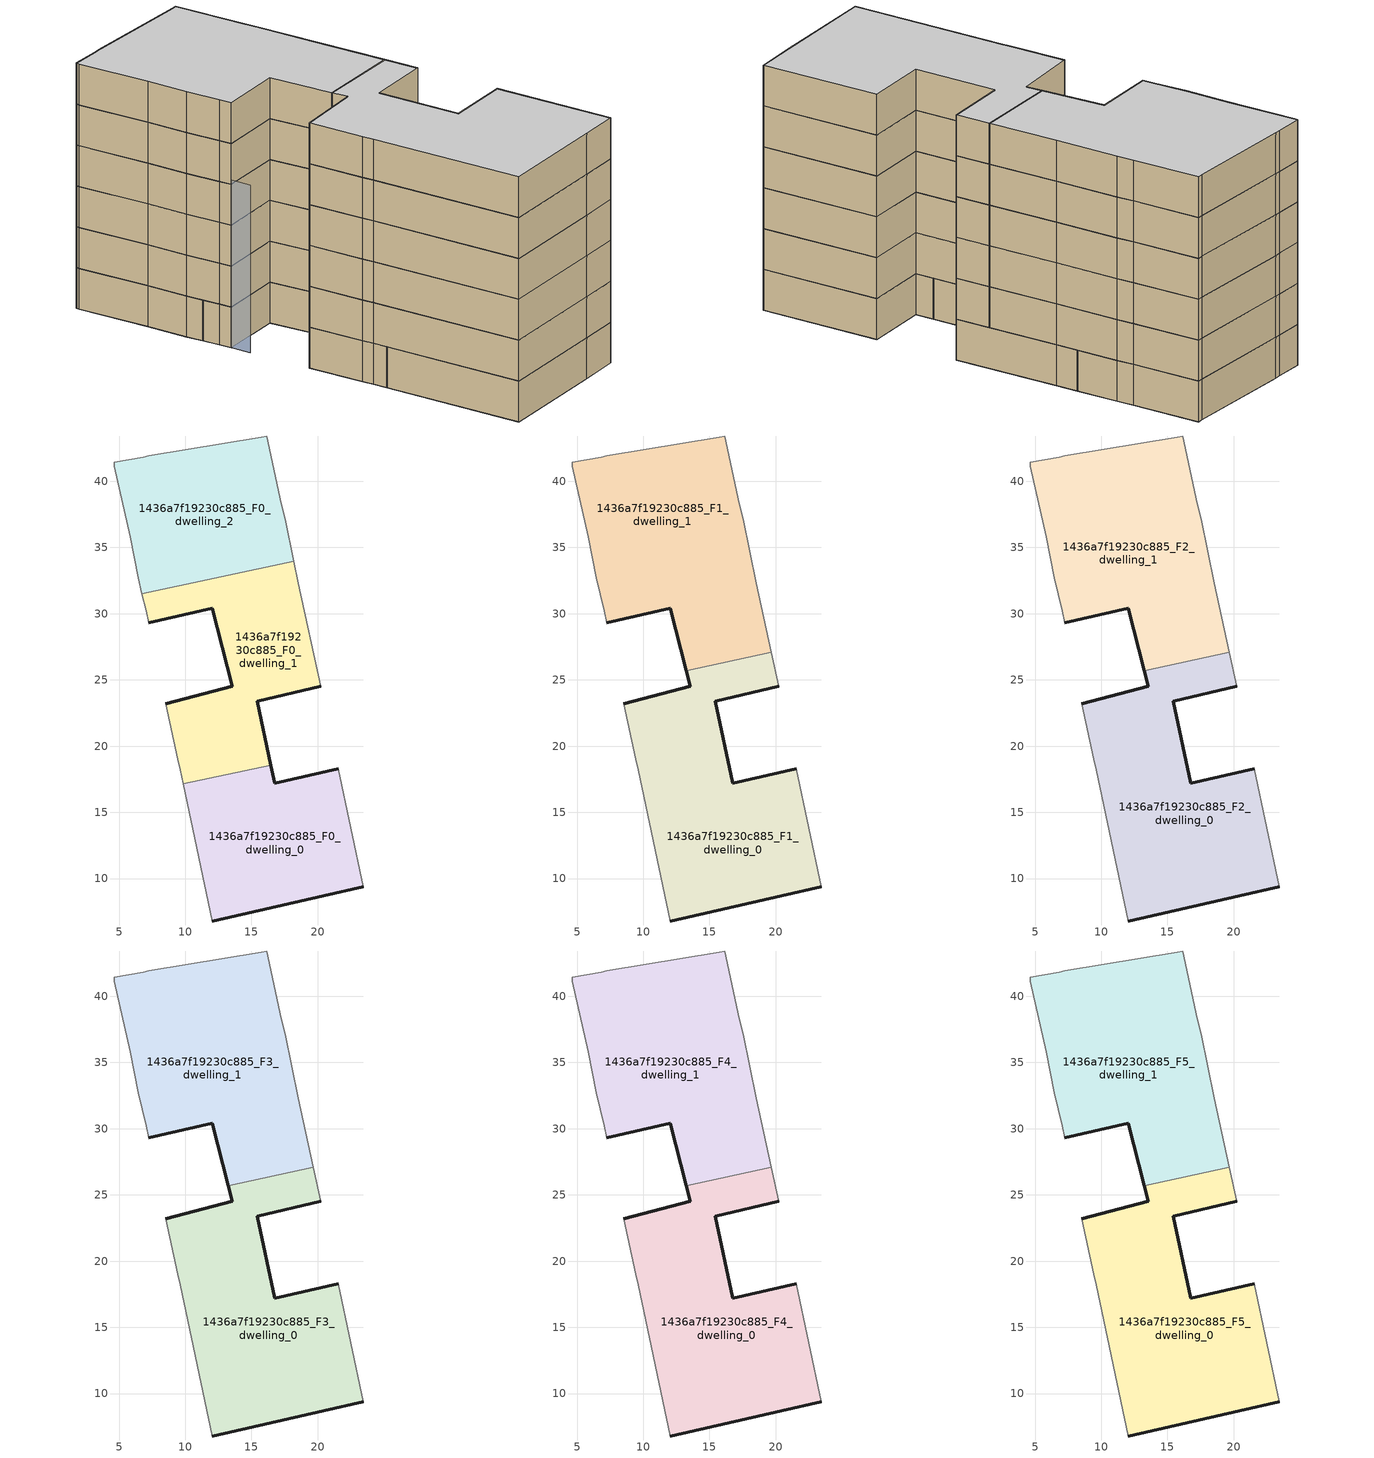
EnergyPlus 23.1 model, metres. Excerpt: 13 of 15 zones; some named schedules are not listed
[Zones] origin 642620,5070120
1436a7f19230c885_F0_dwelling_0
 floor ground (EU_floor_Construction): 23.44,9.39 21.55,18.3 16.74,17.2 16.45,18.57 9.85,17.16 12.04,6.79 20.44,8.69 z0
 wall outside (EU_wall_Construction): 23.44,9.39 20.44,8.69 12.04,6.79 / 16.45,18.57 16.74,17.2 21.55,18.3 z0:3
 wall adiabatic (EU_wall_Construction): 12.04,6.79 9.85,17.16 / 21.55,18.3 23.44,9.39 z0:3
 wall to 1436a7f19230c885_F0_dwelling_1 (EU_wall_Construction): 9.85,17.16 16.45,18.57 z0:3
1436a7f19230c885_F0_dwelling_1
 floor ground (EU_floor_Construction): 16.45,18.57 15.44,23.4 20.24,24.5 18.55,32.31 18.2,33.96 6.73,31.51 7.04,30.21 7.24,29.31 12.04,30.41 13.54,24.51 8.54,23.21 9.44,19 9.64,18.2 9.85,17.16 z0
 wall outside (EU_wall_Construction): 8.54,23.21 13.54,24.51 12.04,30.41 7.24,29.31 / 20.24,24.5 15.44,23.4 16.45,18.57 z0:3
 wall adiabatic (EU_wall_Construction): 7.24,29.31 7.04,30.21 6.73,31.51 / 18.2,33.96 18.55,32.31 20.24,24.5 / 9.85,17.16 9.64,18.2 9.44,19 8.54,23.21 z0:3
 wall to 1436a7f19230c885_F0_dwelling_2 (EU_wall_Construction): 6.73,31.51 18.2,33.96 z0:3
1436a7f19230c885_F0_dwelling_2
 floor ground (EU_floor_Construction): 18.2,33.96 17.55,37.11 17.25,38.31 16.15,43.42 15.75,43.32 7.24,41.92 6.84,41.82 4.64,41.42 4.64,41.12 5.84,35.82 6.44,32.71 6.73,31.51 z0
 wall adiabatic (EU_wall_Construction): 6.73,31.51 6.44,32.71 5.84,35.82 4.64,41.12 4.64,41.42 6.84,41.82 7.24,41.92 15.75,43.32 16.15,43.42 17.25,38.31 17.55,37.11 18.2,33.96 z0:3
1436a7f19230c885_F1_dwelling_0
 floor to 1436a7f19230c885_F0_dwelling_0 (EU_floor_Construction): 23.44,9.39 21.55,18.3 16.74,17.2 16.45,18.57 9.86,17.16 12.04,6.79 20.44,8.69 z3
 floor to 1436a7f19230c885_F0_dwelling_1 (EU_floor_Construction): 16.45,18.57 15.44,23.4 20.24,24.5 19.68,27.08 13.24,25.71 13.54,24.51 8.54,23.21 9.44,19 9.64,18.2 9.86,17.16 z3
 wall outside (EU_wall_Construction): 23.44,9.39 20.44,8.69 12.04,6.79 / 8.54,23.21 13.54,24.51 13.24,25.71 / 20.24,24.5 15.44,23.4 16.74,17.2 21.55,18.3 z3:6
 wall adiabatic (EU_wall_Construction): 12.04,6.79 9.64,18.2 9.44,19 8.54,23.21 / 19.68,27.08 20.24,24.5 / 21.55,18.3 23.44,9.39 z3:6
 wall to 1436a7f19230c885_F1_dwelling_1 (EU_wall_Construction): 13.24,25.71 19.68,27.08 z3:6
1436a7f19230c885_F1_dwelling_1
 floor to 1436a7f19230c885_F0_dwelling_1 (EU_floor_Construction): 19.68,27.08 18.55,32.31 18.2,33.96 6.73,31.51 7.04,30.21 7.24,29.31 12.04,30.41 13.24,25.71 z3
 floor to 1436a7f19230c885_F0_dwelling_2 (EU_floor_Construction): 18.2,33.96 17.55,37.11 17.25,38.31 16.15,43.42 15.75,43.32 7.24,41.92 6.84,41.82 4.64,41.42 4.64,41.12 5.84,35.82 6.44,32.71 6.73,31.51 z3
 wall outside (EU_wall_Construction): 13.24,25.71 12.04,30.41 7.24,29.31 z3:6
 wall adiabatic (EU_wall_Construction): 7.24,29.31 7.04,30.21 6.44,32.71 5.84,35.82 4.64,41.12 4.64,41.42 6.84,41.82 7.24,41.92 15.75,43.32 16.15,43.42 17.25,38.31 17.55,37.11 18.55,32.31 19.68,27.08 z3:6
1436a7f19230c885_F2_dwelling_0
 floor to 1436a7f19230c885_F1_dwelling_0 (EU_floor_Construction): 23.44,9.39 21.55,18.3 16.74,17.2 15.44,23.4 20.24,24.5 19.68,27.08 13.24,25.71 13.54,24.51 8.54,23.21 9.44,19 9.64,18.2 12.04,6.79 20.44,8.69 z6
 wall outside (EU_wall_Construction): 23.44,9.39 20.44,8.69 12.04,6.79 / 8.54,23.21 13.54,24.51 13.24,25.71 / 20.24,24.5 15.44,23.4 16.74,17.2 21.55,18.3 z6:9
 wall adiabatic (EU_wall_Construction): 12.04,6.79 9.64,18.2 9.44,19 8.54,23.21 / 19.68,27.08 20.24,24.5 / 21.55,18.3 23.44,9.39 z6:9
 wall to 1436a7f19230c885_F2_dwelling_1 (EU_wall_Construction): 13.24,25.71 19.68,27.08 z6:9
1436a7f19230c885_F2_dwelling_1
 floor to 1436a7f19230c885_F1_dwelling_1 (EU_floor_Construction): 19.68,27.08 18.55,32.31 17.55,37.11 17.25,38.31 16.15,43.42 15.75,43.32 7.24,41.92 6.84,41.82 4.64,41.42 4.64,41.12 5.84,35.82 6.44,32.71 7.04,30.21 7.24,29.31 12.04,30.41 13.24,25.71 z6
 wall outside (EU_wall_Construction): 13.24,25.71 12.04,30.41 7.24,29.31 z6:9
 wall adiabatic (EU_wall_Construction): 7.24,29.31 7.04,30.21 6.44,32.71 5.84,35.82 4.64,41.12 4.64,41.42 6.84,41.82 7.24,41.92 15.75,43.32 16.15,43.42 17.25,38.31 17.55,37.11 18.55,32.31 19.68,27.08 z6:9
1436a7f19230c885_F3_dwelling_0
 floor to 1436a7f19230c885_F2_dwelling_0 (EU_floor_Construction): 23.44,9.39 21.55,18.3 16.74,17.2 15.44,23.4 20.24,24.5 19.68,27.08 13.24,25.71 13.54,24.51 8.54,23.21 9.44,19 9.64,18.2 12.04,6.79 20.44,8.69 z9
 wall outside (EU_wall_Construction): 23.44,9.39 20.44,8.69 12.04,6.79 / 8.54,23.21 13.54,24.51 13.24,25.71 / 20.24,24.5 15.44,23.4 16.74,17.2 21.55,18.3 z9:12
 wall adiabatic (EU_wall_Construction): 12.04,6.79 9.64,18.2 9.44,19 8.54,23.21 / 19.68,27.08 20.24,24.5 / 21.55,18.3 23.44,9.39 z9:12
 wall to 1436a7f19230c885_F3_dwelling_1 (EU_wall_Construction): 13.24,25.71 19.68,27.08 z9:12
1436a7f19230c885_F3_dwelling_1
 floor to 1436a7f19230c885_F2_dwelling_1 (EU_floor_Construction): 19.68,27.08 18.55,32.31 17.55,37.11 17.25,38.31 16.15,43.42 15.75,43.32 7.24,41.92 6.84,41.82 4.64,41.42 4.64,41.12 5.84,35.82 6.44,32.71 7.04,30.21 7.24,29.31 12.04,30.41 13.24,25.71 z9
 wall outside (EU_wall_Construction): 13.24,25.71 12.04,30.41 7.24,29.31 z9:12
 wall adiabatic (EU_wall_Construction): 7.24,29.31 7.04,30.21 6.44,32.71 5.84,35.82 4.64,41.12 4.64,41.42 6.84,41.82 7.24,41.92 15.75,43.32 16.15,43.42 17.25,38.31 17.55,37.11 18.55,32.31 19.68,27.08 z9:12
1436a7f19230c885_F4_dwelling_0
 floor to 1436a7f19230c885_F3_dwelling_0 (EU_floor_Construction): 23.44,9.39 21.55,18.3 16.74,17.2 15.44,23.4 20.24,24.5 19.68,27.08 13.24,25.71 13.54,24.51 8.54,23.21 9.44,19 9.64,18.2 12.04,6.79 20.44,8.69 z12
 wall outside (EU_wall_Construction): 23.44,9.39 20.44,8.69 12.04,6.79 / 8.54,23.21 13.54,24.51 13.24,25.71 / 20.24,24.5 15.44,23.4 16.74,17.2 21.55,18.3 z12:15
 wall adiabatic (EU_wall_Construction): 12.04,6.79 9.64,18.2 9.44,19 8.54,23.21 / 19.68,27.08 20.24,24.5 / 21.55,18.3 23.44,9.39 z12:15
 wall to 1436a7f19230c885_F4_dwelling_1 (EU_wall_Construction): 13.24,25.71 19.68,27.08 z12:15
1436a7f19230c885_F4_dwelling_1
 floor to 1436a7f19230c885_F3_dwelling_1 (EU_floor_Construction): 19.68,27.08 18.55,32.31 17.55,37.11 17.25,38.31 16.15,43.42 15.75,43.32 7.24,41.92 6.84,41.82 4.64,41.42 4.64,41.12 5.84,35.82 6.44,32.71 7.04,30.21 7.24,29.31 12.04,30.41 13.24,25.71 z12
 wall outside (EU_wall_Construction): 13.24,25.71 12.04,30.41 7.24,29.31 z12:15
 wall adiabatic (EU_wall_Construction): 7.24,29.31 7.04,30.21 6.44,32.71 5.84,35.82 4.64,41.12 4.64,41.42 6.84,41.82 7.24,41.92 15.75,43.32 16.15,43.42 17.25,38.31 17.55,37.11 18.55,32.31 19.68,27.08 z12:15
1436a7f19230c885_F5_dwelling_0
 floor to 1436a7f19230c885_F4_dwelling_0 (EU_floor_Construction): 23.44,9.39 21.55,18.3 16.74,17.2 15.44,23.4 20.24,24.5 19.68,27.08 13.24,25.71 13.54,24.51 8.54,23.21 9.44,19 9.64,18.2 12.04,6.79 20.44,8.69 z15
 wall outside (EU_wall_Construction): 23.44,9.39 20.44,8.69 12.04,6.79 / 8.54,23.21 13.54,24.51 13.24,25.71 / 20.24,24.5 15.44,23.4 16.74,17.2 21.55,18.3 z15:18
 wall adiabatic (EU_wall_Construction): 12.04,6.79 9.64,18.2 9.44,19 8.54,23.21 / 19.68,27.08 20.24,24.5 / 21.55,18.3 23.44,9.39 z15:18
 wall to 1436a7f19230c885_F5_dwelling_1 (EU_wall_Construction): 13.24,25.71 19.68,27.08 z15:18
 ceiling to 1436a7f19230c885_F6_dwelling_0 (EU_floor_Construction): 19.68,27.08 20.24,24.5 15.44,23.4 16.74,17.2 21.55,18.3 23.44,9.39 20.44,8.69 12.04,6.79 9.64,18.2 9.44,19 8.54,23.21 13.54,24.51 13.24,25.71 z18
1436a7f19230c885_F5_dwelling_1
 floor to 1436a7f19230c885_F4_dwelling_1 (EU_floor_Construction): 19.68,27.08 18.55,32.31 17.55,37.11 17.25,38.31 16.15,43.42 15.75,43.32 7.24,41.92 6.84,41.82 4.64,41.42 4.64,41.12 5.84,35.82 6.44,32.71 7.04,30.21 7.24,29.31 12.04,30.41 13.24,25.71 z15
 wall outside (EU_wall_Construction): 13.24,25.71 12.04,30.41 7.24,29.31 z15:18
 wall adiabatic (EU_wall_Construction): 7.24,29.31 7.04,30.21 6.44,32.71 5.84,35.82 4.64,41.12 4.64,41.42 6.84,41.82 7.24,41.92 15.75,43.32 16.15,43.42 17.25,38.31 17.55,37.11 18.55,32.31 19.68,27.08 z15:18
 ceiling to 1436a7f19230c885_F6_dwelling_1 (EU_floor_Construction): 16.15,43.42 17.25,38.31 17.55,37.11 18.55,32.31 19.68,27.08 13.24,25.71 12.04,30.41 7.24,29.31 7.04,30.21 6.44,32.71 5.84,35.82 4.64,41.12 4.64,41.42 6.84,41.82 7.24,41.92 15.75,43.32 z18
shading: 6.04,35.88 7.54,27.81 z0:12.3
[Building]
EU S2 Campaign: North Axis=0; Terrain=City; Solar Distribution=FullExterior
[Site:Location]
Lyon-Bron: Latitude=45.75; Longitude=5; Time Zone=1; Elevation=198
[SizingPeriod:WeatherFileDays]
AnnualSizingPeriod: Begin Month=1; Begin Day of Month=1; End Month=12; End Day of Month=31; Day of Week for Start Day=Monday; Use Weather File Daylight Saving Period=No; Use Weather File Rain and Snow Indicators=No
[MATERIAL]
EU_InternalMass_Material: Roughness=MediumRough; Thickness=0.1; Conductivity=1; Density=1800; Specific Heat=900; Thermal Absorptance=0.9; Solar Absorptance=0.7; Visible Absorptance=0.7
[MATERIAL:NOMASS] Roughness=MediumRough; Thermal Absorptance=0.9; Solar Absorptance=0.7; Visible Absorptance=0.7
Name | Thermal Resistance
EU_wall_NoMass | 0.461361
EU_floor_NoMass | 0.398804
[CONSTRUCTION]
EU_wall_Construction: EU_wall_NoMass
EU_floor_Construction: EU_floor_NoMass
EU_InternalMass_Construction: EU_InternalMass_Material
[ZONE] Type=1; Multiplier=1; Ceiling Height=autocalculate; Floor Area=autocalculate; Part of Total Floor Area=Yes
Name | Volume
1436a7f19230c885_F0_dwelling_0 | 348.701
1436a7f19230c885_F1_dwelling_0; 1436a7f19230c885_F2_dwelling_0; 1436a7f19230c885_F3_dwelling_0; 1436a7f19230c885_F4_dwelling_0; 1436a7f19230c885_F5_dwelling_0 | 523.041
1436a7f19230c885_F0_dwelling_1 | 348.715
1436a7f19230c885_F1_dwelling_1; 1436a7f19230c885_F2_dwelling_1; 1436a7f19230c885_F3_dwelling_1; 1436a7f19230c885_F4_dwelling_1; 1436a7f19230c885_F5_dwelling_1 | 523.053
1436a7f19230c885_F0_dwelling_2 | 348.686
[INTERNALMASS] Construction=EU_InternalMass_Construction
Name | Zone or ZoneList | Surface Area
1436a7f19230c885_F0_dwelling_0_EU_InternalMass | 1436a7f19230c885_F0_dwelling_0 | 116.234
1436a7f19230c885_F0_dwelling_1_EU_InternalMass | 1436a7f19230c885_F0_dwelling_1 | 116.238
1436a7f19230c885_F0_dwelling_2_EU_InternalMass | 1436a7f19230c885_F0_dwelling_2 | 116.228
1436a7f19230c885_F1_dwelling_0_EU_InternalMass | 1436a7f19230c885_F1_dwelling_0 | 174.347
1436a7f19230c885_F1_dwelling_1_EU_InternalMass | 1436a7f19230c885_F1_dwelling_1 | 174.351
1436a7f19230c885_F2_dwelling_0_EU_InternalMass | 1436a7f19230c885_F2_dwelling_0 | 174.347
1436a7f19230c885_F2_dwelling_1_EU_InternalMass | 1436a7f19230c885_F2_dwelling_1 | 174.351
1436a7f19230c885_F3_dwelling_0_EU_InternalMass | 1436a7f19230c885_F3_dwelling_0 | 174.347
1436a7f19230c885_F3_dwelling_1_EU_InternalMass | 1436a7f19230c885_F3_dwelling_1 | 174.351
1436a7f19230c885_F4_dwelling_0_EU_InternalMass | 1436a7f19230c885_F4_dwelling_0 | 174.347
1436a7f19230c885_F4_dwelling_1_EU_InternalMass | 1436a7f19230c885_F4_dwelling_1 | 174.351
1436a7f19230c885_F5_dwelling_0_EU_InternalMass | 1436a7f19230c885_F5_dwelling_0 | 174.347
1436a7f19230c885_F5_dwelling_1_EU_InternalMass | 1436a7f19230c885_F5_dwelling_1 | 174.351
[OTHEREQUIPMENT] Fuel Type=Electricity; Design Level Calculation Method=Watts/Area; Power per Zone Floor Area=1; Fraction Latent=0; Fraction Radiant=0; Fraction Lost=0; Carbon Dioxide Generation Rate=0; EndUse Subcategory=EU_Step8_InternalGains
Name | Zone or ZoneList or Space or SpaceList | Schedule
EU_Step8_InternalGain_1436a7f19230c885_F0_dwelling_0_f000 | 1436a7f19230c885_F0_dwelling_0 | EU_Step8_GainSchedule_1436a7f19230c885_F0_dwelling_0_f000
EU_Step8_InternalGain_1436a7f19230c885_F0_dwelling_1_f000 | 1436a7f19230c885_F0_dwelling_1 | EU_Step8_GainSchedule_1436a7f19230c885_F0_dwelling_1_f000
EU_Step8_InternalGain_1436a7f19230c885_F0_dwelling_2_f000 | 1436a7f19230c885_F0_dwelling_2 | EU_Step8_GainSchedule_1436a7f19230c885_F0_dwelling_2_f000
EU_Step8_InternalGain_1436a7f19230c885_F1_dwelling_0_f000 | 1436a7f19230c885_F1_dwelling_0 | EU_Step8_GainSchedule_1436a7f19230c885_F1_dwelling_0_f000
EU_Step8_InternalGain_1436a7f19230c885_F1_dwelling_1_f000 | 1436a7f19230c885_F1_dwelling_1 | EU_Step8_GainSchedule_1436a7f19230c885_F1_dwelling_1_f000
EU_Step8_InternalGain_1436a7f19230c885_F2_dwelling_0_f000 | 1436a7f19230c885_F2_dwelling_0 | EU_Step8_GainSchedule_1436a7f19230c885_F2_dwelling_0_f000
EU_Step8_InternalGain_1436a7f19230c885_F2_dwelling_1_f000 | 1436a7f19230c885_F2_dwelling_1 | EU_Step8_GainSchedule_1436a7f19230c885_F2_dwelling_1_f000
EU_Step8_InternalGain_1436a7f19230c885_F3_dwelling_0_f000 | 1436a7f19230c885_F3_dwelling_0 | EU_Step8_GainSchedule_1436a7f19230c885_F3_dwelling_0_f000
EU_Step8_InternalGain_1436a7f19230c885_F3_dwelling_1_f000 | 1436a7f19230c885_F3_dwelling_1 | EU_Step8_GainSchedule_1436a7f19230c885_F3_dwelling_1_f000
EU_Step8_InternalGain_1436a7f19230c885_F4_dwelling_0_f000 | 1436a7f19230c885_F4_dwelling_0 | EU_Step8_GainSchedule_1436a7f19230c885_F4_dwelling_0_f000
EU_Step8_InternalGain_1436a7f19230c885_F4_dwelling_1_f000 | 1436a7f19230c885_F4_dwelling_1 | EU_Step8_GainSchedule_1436a7f19230c885_F4_dwelling_1_f000
EU_Step8_InternalGain_1436a7f19230c885_F5_dwelling_0_f000 | 1436a7f19230c885_F5_dwelling_0 | EU_Step8_GainSchedule_1436a7f19230c885_F5_dwelling_0_f000
EU_Step8_InternalGain_1436a7f19230c885_F5_dwelling_1_f000 | 1436a7f19230c885_F5_dwelling_1 | EU_Step8_GainSchedule_1436a7f19230c885_F5_dwelling_1_f000
[ZONEVENTILATION:DESIGNFLOWRATE] Schedule=EU_AlwaysOn; Design Flow Rate Calculation Method=AirChanges/Hour; Air Changes per Hour=0.68; Ventilation Type=Natural; Fan Pressure Rise=0; Fan Total Efficiency=1; Constant Term Coefficient=1; Temperature Term Coefficient=0; Velocity Term Coefficient=0; Velocity Squared Term Coefficient=0; Minimum Indoor Temperature=-100; Maximum Indoor Temperature=100; Delta Temperature=-100; Minimum Outdoor Temperature=-100; Maximum Outdoor Temperature=100; Maximum Wind Speed=40
Name | Zone or ZoneList or Space or SpaceList
EU_ConstantAir_1436a7f19230c885_F0_dwelling_0 | 1436a7f19230c885_F0_dwelling_0
EU_ConstantAir_1436a7f19230c885_F0_dwelling_1 | 1436a7f19230c885_F0_dwelling_1
EU_ConstantAir_1436a7f19230c885_F0_dwelling_2 | 1436a7f19230c885_F0_dwelling_2
EU_ConstantAir_1436a7f19230c885_F1_dwelling_0 | 1436a7f19230c885_F1_dwelling_0
EU_ConstantAir_1436a7f19230c885_F1_dwelling_1 | 1436a7f19230c885_F1_dwelling_1
EU_ConstantAir_1436a7f19230c885_F2_dwelling_0 | 1436a7f19230c885_F2_dwelling_0
EU_ConstantAir_1436a7f19230c885_F2_dwelling_1 | 1436a7f19230c885_F2_dwelling_1
EU_ConstantAir_1436a7f19230c885_F3_dwelling_0 | 1436a7f19230c885_F3_dwelling_0
EU_ConstantAir_1436a7f19230c885_F3_dwelling_1 | 1436a7f19230c885_F3_dwelling_1
EU_ConstantAir_1436a7f19230c885_F4_dwelling_0 | 1436a7f19230c885_F4_dwelling_0
EU_ConstantAir_1436a7f19230c885_F4_dwelling_1 | 1436a7f19230c885_F4_dwelling_1
EU_ConstantAir_1436a7f19230c885_F5_dwelling_0 | 1436a7f19230c885_F5_dwelling_0
EU_ConstantAir_1436a7f19230c885_F5_dwelling_1 | 1436a7f19230c885_F5_dwelling_1
[HVACTEMPLATE:THERMOSTAT] Constant Heating Setpoint=20; Constant Cooling Setpoint=50
EU_HeatOnly_1436a7f19230c885_F0_dwelling_0; EU_HeatOnly_1436a7f19230c885_F0_dwelling_1; EU_HeatOnly_1436a7f19230c885_F0_dwelling_2; EU_HeatOnly_1436a7f19230c885_F1_dwelling_0; EU_HeatOnly_1436a7f19230c885_F1_dwelling_1; EU_HeatOnly_1436a7f19230c885_F2_dwelling_0; EU_HeatOnly_1436a7f19230c885_F2_dwelling_1; EU_HeatOnly_1436a7f19230c885_F3_dwelling_0; EU_HeatOnly_1436a7f19230c885_F3_dwelling_1; EU_HeatOnly_1436a7f19230c885_F4_dwelling_0; EU_HeatOnly_1436a7f19230c885_F4_dwelling_1; EU_HeatOnly_1436a7f19230c885_F5_dwelling_0; EU_HeatOnly_1436a7f19230c885_F5_dwelling_1; EU_HeatOnly_1436a7f19230c885_F6_dwelling_0; EU_HeatOnly_1436a7f19230c885_F6_dwelling_1
[HVACTEMPLATE:ZONE:IDEALLOADSAIRSYSTEM] System Availability Schedule=EU_AlwaysOn; Maximum Heating Supply Air Temperature=50; Minimum Cooling Supply Air Temperature=13; Maximum Heating Supply Air Humidity Ratio=0.0156; Minimum Cooling Supply Air Humidity Ratio=0.0077; Heating Limit=NoLimit; Cooling Limit=NoLimit; Heating Availability Schedule=EU_AlwaysOn; Cooling Availability Schedule=EU_CoolingOff; Dehumidification Control Type=ConstantSensibleHeatRatio; Cooling Sensible Heat Ratio=0.7; Dehumidification Setpoint=60; Humidification Control Type=None; Humidification Setpoint=30; Outdoor Air Method=None; Outdoor Air Flow Rate per Person=0.00944; Outdoor Air Flow Rate per Zone Floor Area=0; Outdoor Air Flow Rate per Zone=0; Demand Controlled Ventilation Type=None; Outdoor Air Economizer Type=NoEconomizer; Heat Recovery Type=None; Sensible Heat Recovery Effectiveness=0.7; Latent Heat Recovery Effectiveness=0.65
Name | Template Thermostat
1436a7f19230c885_F0_dwelling_0 | EU_HeatOnly_1436a7f19230c885_F0_dwelling_0
1436a7f19230c885_F0_dwelling_1 | EU_HeatOnly_1436a7f19230c885_F0_dwelling_1
